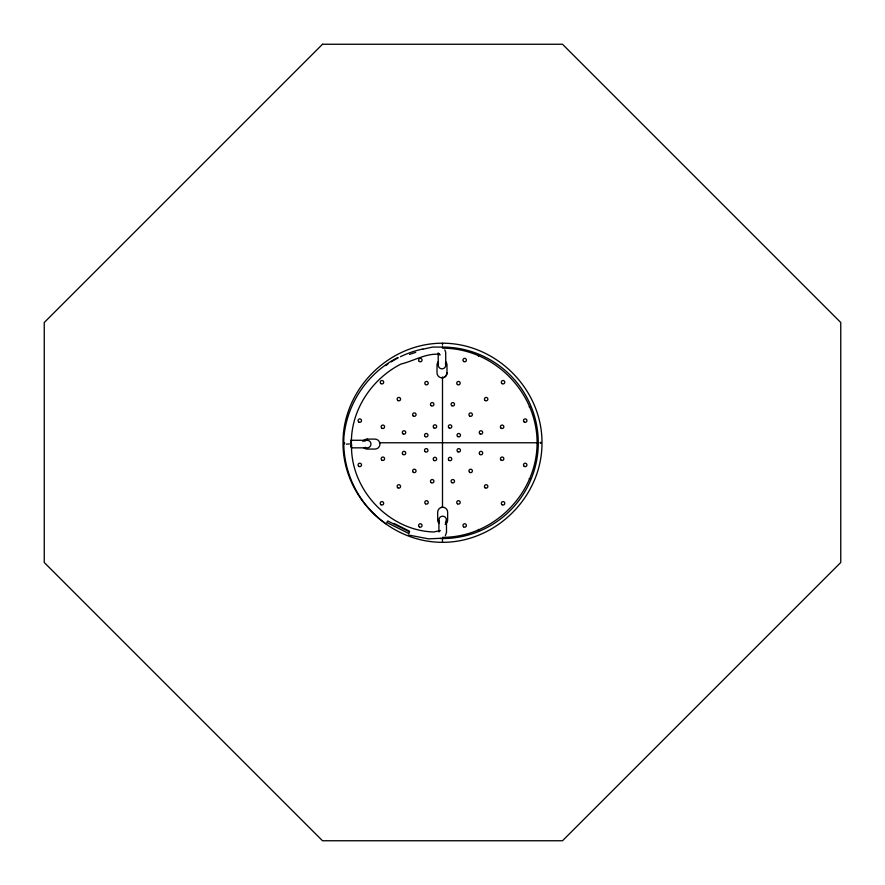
<?xml version="1.0" encoding="UTF-8"?>
<svg xmlns="http://www.w3.org/2000/svg" width="885" height="885" viewBox="0 0 885 885"><rect width="100%" height="100%" fill="white"/><g stroke="black" fill="none" stroke-linecap="round" stroke-linejoin="round"><path stroke-width="1.33" d="M367.187 440.321L367.187 439.104L374.952 439.104A4.978 4.978 0 0 1 379.93 444.082A4.978 4.978 0 0 1 374.952 449.06L367.187 449.06A4.978 4.978 0 0 1 363.669 447.6M343.004 442.279C343.059 388.836 389.101 343.148 442.5 343.203C495.899 343.148 541.941 388.836 541.996 442.279L540.138 442.522M344.497 443.861L344.652 442.887M438.473 363.823L438.241 364.697L438.197 353.712M478.387 356.135L478.697 355.383M350.781 446.084L351.389 443.839M439.037 531.586L439.391 530.746L438.894 531.83M445.354 535.646L446.505 532.449L446.449 519.882M350.858 447.124L351.555 445.586L350.947 442.312M439.469 531.133L440.221 530.613L433.783 531.973C388.913 530.757 350.195 489.316 351.544 444.513M397.874 357.529C367.64 372.828 346.909 403.427 343.911 437.179C342.019 471.008 358.182 504.273 385.904 523.743M529.141 406.879L529.883 406.569M409.456 354.442L415.707 352.363M423.008 349.166L432.71 347.053L439.834 347.119A95.779 95.779 0 0 1 538.279 442.765A95.779 95.779 0 0 1 439.878 538.511M441.139 538.279L428.539 538.854L408.361 534.994M442.5 538.534L442.5 537.35C493.52 537.416 537.206 493.62 537.106 442.611L538.268 442.765L537.106 442.92C537.206 391.922 493.52 348.115 442.5 348.181L442.5 346.997M438.484 361.545A4.978 4.978 0 0 0 437.024 365.062L437.024 372.828A4.978 4.978 0 0 0 442.002 377.806L443.297 377.641A4.978 4.978 0 0 0 446.98 372.828L446.98 365.062A4.978 4.978 0 0 0 445.531 361.545M441.372 507.404L442.644 507.238A4.978 4.978 0 0 1 447.644 512.216L447.644 519.982A4.978 4.978 0 0 1 445.155 524.296M343.004 443.263C343.059 496.706 389.101 542.383 442.5 542.328C495.899 542.383 541.941 496.706 541.996 443.263L540.138 443.009M346.4 444.137L349.42 443.949M379.444 442.765L538.268 442.765M350.526 440.265L364.996 440.299M351.555 447.832L364.675 447.854M529.141 478.652L529.883 478.962M394.091 523.477L409.644 531.277M351.102 441.438L351.478 443.827M444.779 349.885L445.697 352.053L445.763 365.472A3.783 3.783 0 0 1 441.117 368.735A3.783 3.783 0 0 1 438.473 363.691M478.387 529.407L478.697 530.159M445.465 363.669L445.752 365.051M438.219 353.259L439.38 354.31C425.951 353.082 413.693 361.014 401.027 364.023C372.043 378.802 351.312 409.434 351.389 442.257M445.763 365.472L445.741 364.476A3.783 3.783 0 0 0 445.465 363.536M438.883 520.081L438.927 531.022M442.5 343.203L442.5 345.095M442.5 376.977L442.5 507.193M442.5 539.529L442.5 542.328M365.14 447.268A3.783 3.783 0 0 0 370.793 445.232A3.783 3.783 0 0 0 367.363 440.299L366.379 440.387A3.783 3.783 0 0 0 364.642 441.283M442.666 507.238A4.978 4.978 0 0 0 437.688 512.216L437.688 519.982A4.978 4.978 0 0 0 439.148 523.5M362.872 441.593A4.978 4.978 0 0 1 367.187 439.104M439.436 521.951A3.783 3.783 0 0 1 440.42 516.94A3.783 3.783 0 0 1 445.498 517.482A3.783 3.783 0 0 1 445.409 522.592M446.98 372.828A4.978 4.978 0 0 1 442.002 377.806M385.783 365.582A95.779 95.779 0 0 1 387.94 364.045M391.247 361.854A95.779 95.779 0 0 1 398.051 357.927M400.407 356.732A95.779 95.779 0 0 1 422.82 349.033M409.445 531.852L408.87 533.533L386.778 522.46L387.763 520.988L409.445 531.852M322.505 44.25L44.25 322.505L44.25 562.495L322.505 840.75L562.495 840.75L840.75 562.495L840.75 322.505L562.495 44.25L322.505 44.25M438.517 354.199L437.732 353.845L440.099 354.918L438.042 353.192L438.495 354.122M381.822 428.163A1.726 1.726 0 0 0 384.588 427.012A1.726 1.726 0 0 0 382.209 425.198A1.726 1.726 0 0 0 381.822 428.163M419.291 361.434A1.726 1.726 0 0 0 422.045 360.284A1.726 1.726 0 0 0 419.678 358.469A1.726 1.726 0 0 0 419.291 361.434M402.985 433.827A1.726 1.726 0 0 0 405.739 432.688A1.726 1.726 0 0 0 403.372 430.873A1.726 1.726 0 0 0 402.985 433.827M433.761 427.798A1.726 1.726 0 0 0 436.615 426.902A1.726 1.726 0 0 0 434.402 424.877A1.726 1.726 0 0 0 433.761 427.798M431.139 405.673A1.726 1.726 0 0 0 433.904 404.522A1.726 1.726 0 0 0 431.537 402.708A1.726 1.726 0 0 0 431.139 405.673M425.331 436.648A1.726 1.726 0 0 0 427.986 435.265A1.726 1.726 0 0 0 425.464 433.661A1.726 1.726 0 0 0 425.331 436.648M425.475 384.51A1.726 1.726 0 0 0 428.229 383.371A1.726 1.726 0 0 0 425.862 381.546A1.726 1.726 0 0 0 425.475 384.51M358.746 421.979A1.726 1.726 0 0 0 361.5 420.829A1.726 1.726 0 0 0 359.133 419.014A1.726 1.726 0 0 0 358.746 421.979M397.796 400.485A1.726 1.726 0 0 0 400.562 399.345A1.726 1.726 0 0 0 398.195 397.531A1.726 1.726 0 0 0 397.796 400.485M413.295 415.972A1.726 1.726 0 0 0 416.05 414.833A1.726 1.726 0 0 0 413.682 413.018A1.726 1.726 0 0 0 413.295 415.972M380.904 383.592A1.726 1.726 0 0 0 383.67 382.453A1.726 1.726 0 0 0 381.291 380.627A1.726 1.726 0 0 0 380.904 383.592M381.822 460.111A1.726 1.726 0 0 0 384.588 458.972A1.726 1.726 0 0 0 382.209 457.158A1.726 1.726 0 0 0 381.822 460.111M419.291 526.841A1.726 1.726 0 0 0 422.045 525.701A1.726 1.726 0 0 0 419.678 523.887A1.726 1.726 0 0 0 419.291 526.841M402.985 454.447A1.726 1.726 0 0 0 405.739 453.297A1.726 1.726 0 0 0 403.372 451.483A1.726 1.726 0 0 0 402.985 454.447M434.004 460.465A1.726 1.726 0 0 0 436.648 459.083A1.726 1.726 0 0 0 434.126 457.479A1.726 1.726 0 0 0 434.004 460.465M431.139 482.602A1.726 1.726 0 0 0 433.904 481.462A1.726 1.726 0 0 0 431.537 479.648A1.726 1.726 0 0 0 431.139 482.602M425.088 451.615A1.726 1.726 0 0 0 427.942 450.719A1.726 1.726 0 0 0 425.74 448.695A1.726 1.726 0 0 0 425.088 451.615M425.475 503.764A1.726 1.726 0 0 0 428.229 502.625A1.726 1.726 0 0 0 425.862 500.799A1.726 1.726 0 0 0 425.475 503.764M358.746 466.295A1.726 1.726 0 0 0 361.5 465.156A1.726 1.726 0 0 0 359.133 463.342A1.726 1.726 0 0 0 358.746 466.295M397.796 487.79A1.726 1.726 0 0 0 400.562 486.639A1.726 1.726 0 0 0 398.195 484.825A1.726 1.726 0 0 0 397.796 487.79M413.295 472.302A1.726 1.726 0 0 0 416.05 471.152A1.726 1.726 0 0 0 413.682 469.338A1.726 1.726 0 0 0 413.295 472.302M380.904 504.682A1.726 1.726 0 0 0 383.67 503.543A1.726 1.726 0 0 0 381.291 501.718A1.726 1.726 0 0 0 380.904 504.682M501.076 428.163A1.726 1.726 0 0 0 503.83 427.012A1.726 1.726 0 0 0 501.463 425.198A1.726 1.726 0 0 0 501.076 428.163M463.607 361.434A1.726 1.726 0 0 0 466.373 360.284A1.726 1.726 0 0 0 464.005 358.469A1.726 1.726 0 0 0 463.607 361.434M479.913 433.827A1.726 1.726 0 0 0 482.679 432.688A1.726 1.726 0 0 0 480.312 430.873A1.726 1.726 0 0 0 479.913 433.827M449.149 427.986A1.726 1.726 0 0 0 451.792 426.603A1.726 1.726 0 0 0 449.281 424.999A1.726 1.726 0 0 0 449.149 427.986M451.759 405.673A1.726 1.726 0 0 0 454.514 404.522A1.726 1.726 0 0 0 452.147 402.708A1.726 1.726 0 0 0 451.759 405.673M457.578 436.471A1.726 1.726 0 0 0 460.421 435.564A1.726 1.726 0 0 0 458.22 433.55A1.726 1.726 0 0 0 457.578 436.471M457.423 384.51A1.726 1.726 0 0 0 460.189 383.371A1.726 1.726 0 0 0 457.822 381.546A1.726 1.726 0 0 0 457.423 384.51M524.152 421.979A1.726 1.726 0 0 0 526.918 420.829A1.726 1.726 0 0 0 524.551 419.014A1.726 1.726 0 0 0 524.152 421.979M485.102 400.485A1.726 1.726 0 0 0 487.856 399.345A1.726 1.726 0 0 0 485.489 397.531A1.726 1.726 0 0 0 485.102 400.485M469.614 415.972A1.726 1.726 0 0 0 472.369 414.833A1.726 1.726 0 0 0 470.001 413.018A1.726 1.726 0 0 0 469.614 415.972M501.994 383.592A1.726 1.726 0 0 0 504.76 382.453A1.726 1.726 0 0 0 502.381 380.627A1.726 1.726 0 0 0 501.994 383.592M501.076 460.111A1.726 1.726 0 0 0 503.83 458.972A1.726 1.726 0 0 0 501.463 457.158A1.726 1.726 0 0 0 501.076 460.111M463.607 526.841A1.726 1.726 0 0 0 466.373 525.701A1.726 1.726 0 0 0 464.005 523.887A1.726 1.726 0 0 0 463.607 526.841M479.913 454.447A1.726 1.726 0 0 0 482.679 453.297A1.726 1.726 0 0 0 480.312 451.483A1.726 1.726 0 0 0 479.913 454.447M448.905 460.277A1.726 1.726 0 0 0 451.759 459.381A1.726 1.726 0 0 0 449.558 457.368A1.726 1.726 0 0 0 448.905 460.277M451.759 482.602A1.726 1.726 0 0 0 454.514 481.462A1.726 1.726 0 0 0 452.147 479.648A1.726 1.726 0 0 0 451.759 482.602M457.81 451.792A1.726 1.726 0 0 0 460.465 450.421A1.726 1.726 0 0 0 457.943 448.817A1.726 1.726 0 0 0 457.81 451.792M457.423 503.764A1.726 1.726 0 0 0 460.189 502.625A1.726 1.726 0 0 0 457.822 500.799A1.726 1.726 0 0 0 457.423 503.764M524.152 466.295A1.726 1.726 0 0 0 526.918 465.156A1.726 1.726 0 0 0 524.551 463.342A1.726 1.726 0 0 0 524.152 466.295M485.102 487.79A1.726 1.726 0 0 0 487.856 486.639A1.726 1.726 0 0 0 485.489 484.825A1.726 1.726 0 0 0 485.102 487.79M469.614 472.302A1.726 1.726 0 0 0 472.369 471.152A1.726 1.726 0 0 0 470.001 469.338A1.726 1.726 0 0 0 469.614 472.302M501.994 504.682A1.726 1.726 0 0 0 504.76 503.543A1.726 1.726 0 0 0 502.381 501.718A1.726 1.726 0 0 0 501.994 504.682"/></g></svg>
